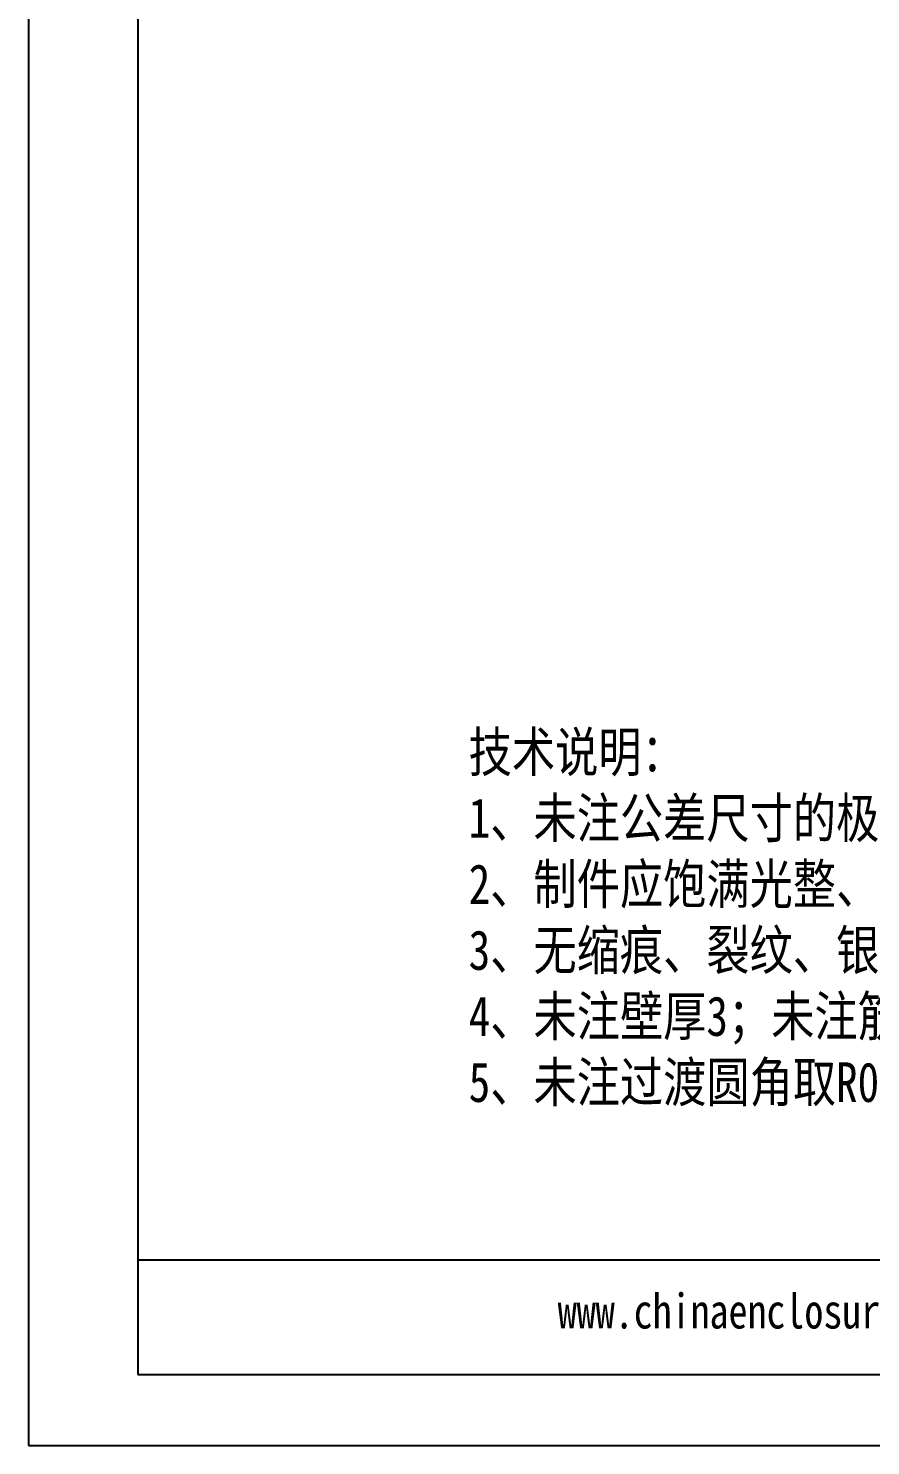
# Model space of a CAD drawing. Header units: inches. Extents: x 1424 to 4050, y 1126 to 1517.
# Drawn here: x 1795.5 to 1905.5, y 1125.7 to 1310.9 of the extents above; entities that cross this region are included whole.
import ezdxf

# ---------------------------------------------------------------- set-up
doc = ezdxf.new("R2010")
doc.units = ezdxf.units.IN
doc.header["$LTSCALE"] = 15
doc.layers.add('文字', color=81, linetype='Continuous')
doc.styles.add('宋体', font='', dxfattribs={"width": 0.8, "height": 3.5})
doc.styles.get('宋体').set_extended_font_data('SimSun')

msp = doc.modelspace()

# ---------------------------------------------------------------- linework, layer by layer
for p, q in [((1795.473, 1517.014), (1795.473, 1125.657)), ((1809.795, 1507.696), (1809.795, 1134.975)), ((1795.473, 1306.84), (1795.473, 1125.657)), ((2004.197, 1149.883), (1809.795, 1149.883)), ((1809.795, 1134.975), (2339.646, 1134.975)), ((1795.473, 1125.657), (2348.964, 1125.657)), ((1795.473, 1125.657), (2051.719, 1125.657))]:
    msp.add_line(p, q)

# ---------------------------------------------------------------- texts
at = {"layer": '文字', "color": 0, "attachment_point": 1, "style": '宋体'}
for s, insert, char_height, width in [('{\\H1.111x;技术说明：\\P1、未注公差尺寸的极限偏差按GB/T 14486-MT6级；\\P2、制件应饱满光整、色泽均匀；\\P3、无缩痕、裂纹、银丝等缺陷；\\P4、未注壁厚3；未注筋板1.5～2；\\P5、未注过渡圆角取R0.3～R1，脱模斜度≤0.3%%D；}', (1853.006, 1218.888), 4.65901, 145.21913), ('www.chinaenclosure.com', (1864.643, 1145.521), 4.55548, 80.03536)]:
    msp.add_mtext(s, dxfattribs=dict(at, insert=insert, char_height=char_height, width=width))

doc.saveas('drawing.dxf')
